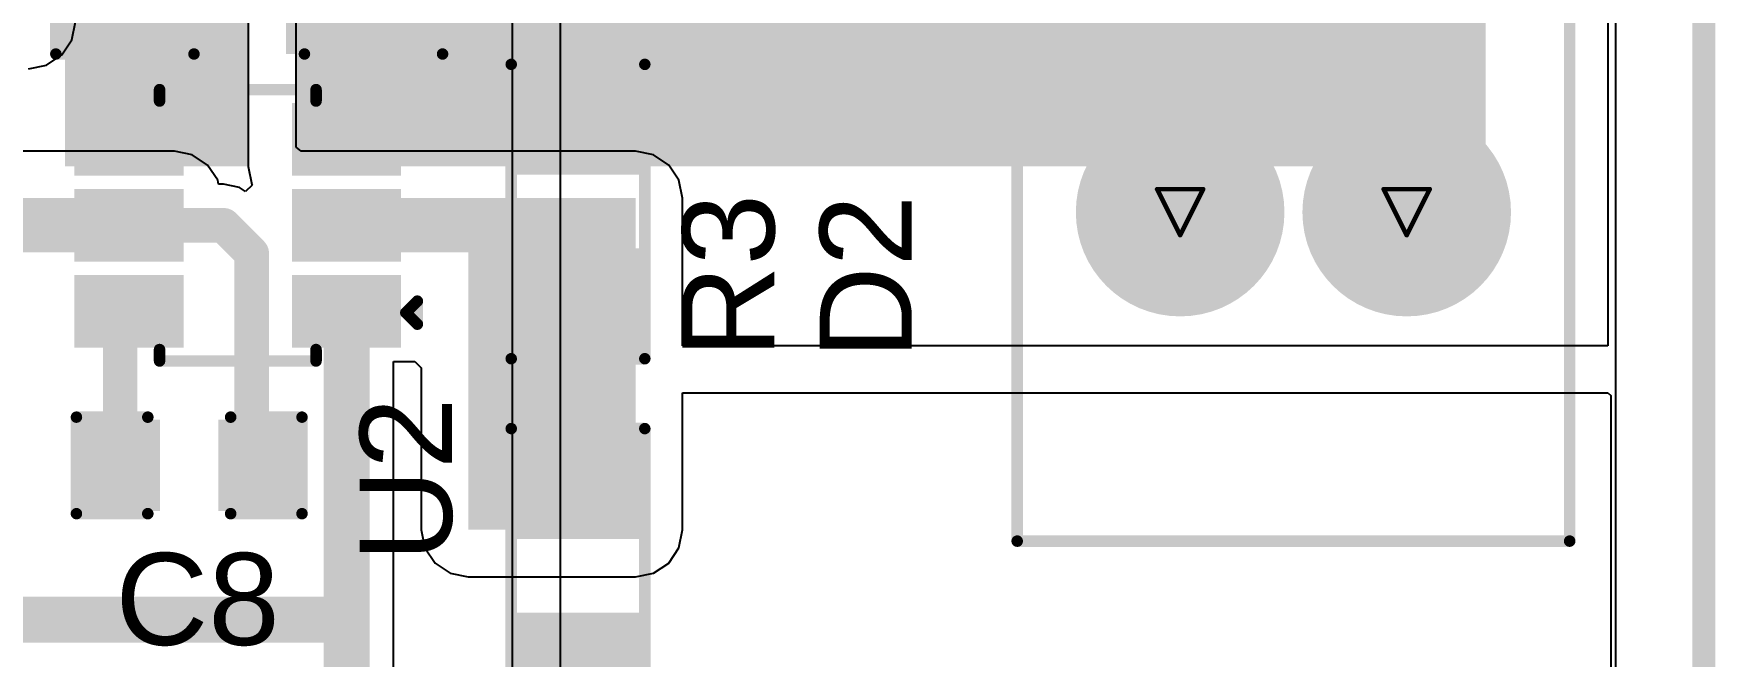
# Model space of a CAD drawing. Header units: inches. Extents: x -5 to 5258, y -4 to 5281.
# Drawn here: x 57.56 to 76.12, y 49.78 to 56.66 of the extents above; entities that cross this region are included whole.
import ezdxf

# ---------------------------------------------------------------- set-up
doc = ezdxf.new("R2010")
doc.units = ezdxf.units.IN
for name, color, linetype in [('Board Outline', 216, 'Continuous'), ('Bottom Layer', 5, 'Continuous'), ('Bottom Solder', 6, 'Continuous'), ('Drill Drawing', 1, 'Continuous'), ('Multi-Layer', 9, 'Continuous'), ('Pad Holes', 156, 'Continuous'), ('Top Layer', 1, 'Continuous'), ('Top Overlay', 2, 'Continuous'), ('Top Paste', 8, 'Continuous'), ('Top Solder', 216, 'Continuous')]:
    doc.layers.add(name, color=color, linetype=linetype)
doc.styles.add('Arial', font='', dxfattribs={"height": 0.2})
doc.styles.get('Arial').set_extended_font_data('Arial')

# ---------------------------------------------------------------- blocks, each defined once
blk = doc.blocks.new('TSOT_23_6_13')
at = {"layer": 'Top Layer'}
for points in [[(-1.7, 1.25), (-0.7, 1.25), (-0.7, 0.65), (-1.7, 0.65)], [(0.7, 1.25), (1.7, 1.25), (1.7, 0.65), (0.7, 0.65)], [(-1.7, 0.3), (-0.7, 0.3), (-0.7, -0.3), (-1.7, -0.3)], [(0.7, 0.3), (1.7, 0.3), (1.7, -0.3), (0.7, -0.3)], [(-1.7, -0.65), (-0.7, -0.65), (-0.7, -1.25), (-1.7, -1.25)], [(0.7, -0.65), (1.7, -0.65), (1.7, -1.25), (0.7, -1.25)]]:
    blk.add_hatch(color=1, dxfattribs=at).paths.add_polyline_path(points)
at = {"layer": 'Top Paste'}
for points in [[(-1.7, 1.25), (-0.7, 1.25), (-0.7, 0.65), (-1.7, 0.65)], [(0.7, 1.25), (1.7, 1.25), (1.7, 0.65), (0.7, 0.65)], [(-1.7, 0.3), (-0.7, 0.3), (-0.7, -0.3), (-1.7, -0.3)], [(0.7, 0.3), (1.7, 0.3), (1.7, -0.3), (0.7, -0.3)], [(-1.7, -0.65), (-0.7, -0.65), (-0.7, -1.25), (-1.7, -1.25)], [(0.7, -0.65), (1.7, -0.65), (1.7, -1.25), (0.7, -1.25)]]:
    blk.add_hatch(color=8, dxfattribs=at).paths.add_polyline_path(points)
at = {"layer": 'Top Solder'}
for points in [[(-1.802, 1.352), (-0.598, 1.352), (-0.598, 0.548), (-1.802, 0.548)], [(0.598, 1.352), (1.802, 1.352), (1.802, 0.548), (0.598, 0.548)], [(-1.802, 0.402), (-0.598, 0.402), (-0.598, -0.402), (-1.802, -0.402)], [(0.598, 0.402), (1.802, 0.402), (1.802, -0.402), (0.598, -0.402)], [(-1.802, -0.548), (-0.598, -0.548), (-0.598, -1.352), (-1.802, -1.352)], [(0.598, -0.548), (1.802, -0.548), (1.802, -1.352), (0.598, -1.352)]]:
    blk.add_hatch(color=216, dxfattribs=at).paths.add_polyline_path(points)
at = {"layer": 'Top Overlay'}
for points in [[(0.864, 1.499, 0.127, 0.127, 0), (-0.864, 1.499, 0.127, 0.127, 0)], [(-0.864, 1.499, 0.127, 0.127, 0), (-0.864, 1.372, 0.127, 0.127, 0)], [(0.864, 1.499, 0.127, 0.127, 0), (0.864, 1.372, 0.127, 0.127, 0)], [(-1.981, 1.092, 0.127, 0.127, 0), (-1.981, 0.838, 0.127, 0.127, 0)], [(-1.854, 0.965, 0.127, 0.127, 0), (-1.981, 1.092, 0.127, 0.127, 0)], [(-1.854, 0.965, 0.127, 0.127, 0), (-1.981, 0.838, 0.127, 0.127, 0)], [(-0.864, -1.499, 0.127, 0.127, 0), (-0.864, -1.372, 0.127, 0.127, 0)], [(0.864, -1.499, 0.127, 0.127, 0), (-0.864, -1.499, 0.127, 0.127, 0)], [(0.864, -1.372, 0.127, 0.127, 0), (0.864, -1.499, 0.127, 0.127, 0)]]:
    blk.add_lwpolyline(points, format="xyseb", dxfattribs=at)
for points in [[(-0.895, 1.499, 0.0635, 0.0635, 1), (-0.832, 1.499, 0.0635, 0.0635, 1)], [(-0.895, 1.499, 0.0635, 0.0635, 1), (-0.832, 1.499, 0.0635, 0.0635, 1)], [(0.832, 1.499, 0.0635, 0.0635, 1), (0.895, 1.499, 0.0635, 0.0635, 1)], [(0.832, 1.499, 0.0635, 0.0635, 1), (0.895, 1.499, 0.0635, 0.0635, 1)], [(-0.895, 1.372, 0.0635, 0.0635, 1), (-0.832, 1.372, 0.0635, 0.0635, 1)], [(0.832, 1.372, 0.0635, 0.0635, 1), (0.895, 1.372, 0.0635, 0.0635, 1)], [(-2.013, 1.092, 0.0635, 0.0635, 1), (-1.949, 1.092, 0.0635, 0.0635, 1)], [(-2.013, 1.092, 0.0635, 0.0635, 1), (-1.949, 1.092, 0.0635, 0.0635, 1)], [(-1.886, 0.965, 0.0635, 0.0635, 1), (-1.822, 0.965, 0.0635, 0.0635, 1)], [(-1.886, 0.965, 0.0635, 0.0635, 1), (-1.822, 0.965, 0.0635, 0.0635, 1)], [(-2.013, 0.838, 0.0635, 0.0635, 1), (-1.949, 0.838, 0.0635, 0.0635, 1)], [(-2.013, 0.838, 0.0635, 0.0635, 1), (-1.949, 0.838, 0.0635, 0.0635, 1)], [(-0.895, -1.372, 0.0635, 0.0635, 1), (-0.832, -1.372, 0.0635, 0.0635, 1)], [(-0.895, -1.499, 0.0635, 0.0635, 1), (-0.832, -1.499, 0.0635, 0.0635, 1)], [(-0.895, -1.499, 0.0635, 0.0635, 1), (-0.832, -1.499, 0.0635, 0.0635, 1)], [(0.832, -1.372, 0.0635, 0.0635, 1), (0.895, -1.372, 0.0635, 0.0635, 1)], [(0.832, -1.499, 0.0635, 0.0635, 1), (0.895, -1.499, 0.0635, 0.0635, 1)], [(0.832, -1.499, 0.0635, 0.0635, 1), (0.895, -1.499, 0.0635, 0.0635, 1)]]:
    blk.add_lwpolyline(points, format="xyseb", close=True, dxfattribs=at)
blk = doc.blocks.new('RES_0805_86')
at = {"layer": 'Top Layer'}
for points in [[(-1.524, 0.635), (-0.508, 0.635), (-0.508, -0.635), (-1.524, -0.635)], [(0.508, 0.635), (1.524, 0.635), (1.524, -0.635), (0.508, -0.635)]]:
    blk.add_hatch(color=1, dxfattribs=at).paths.add_polyline_path(points)
at = {"layer": 'Top Paste'}
for points in [[(-1.524, 0.635), (-0.508, 0.635), (-0.508, -0.635), (-1.524, -0.635)], [(0.508, 0.635), (1.524, 0.635), (1.524, -0.635), (0.508, -0.635)]]:
    blk.add_hatch(color=8, dxfattribs=at).paths.add_polyline_path(points)
at = {"layer": 'Top Solder'}
for points in [[(-1.626, 0.737), (-0.406, 0.737), (-0.406, -0.737), (-1.626, -0.737)], [(0.406, 0.737), (1.626, 0.737), (1.626, -0.737), (0.406, -0.737)]]:
    blk.add_hatch(color=216, dxfattribs=at).paths.add_polyline_path(points)
at = {"layer": 'Top Overlay'}
for points in [[(-1.626, 0.737, 0.127, 0.127, 0), (1.626, 0.737, 0.127, 0.127, 0)], [(-1.626, 0.737, 0.127, 0.127, 0), (-1.626, -0.737, 0.127, 0.127, 0)], [(1.626, 0.737, 0.127, 0.127, 0), (1.626, -0.737, 0.127, 0.127, 0)], [(-1.626, -0.737, 0.127, 0.127, 0), (1.626, -0.737, 0.127, 0.127, 0)]]:
    blk.add_lwpolyline(points, format="xyseb", dxfattribs=at)
for points in [[(-1.657, 0.737, 0.0635, 0.0635, 1), (-1.594, 0.737, 0.0635, 0.0635, 1)], [(-1.657, 0.737, 0.0635, 0.0635, 1), (-1.594, 0.737, 0.0635, 0.0635, 1)], [(1.594, 0.737, 0.0635, 0.0635, 1), (1.657, 0.737, 0.0635, 0.0635, 1)], [(1.594, 0.737, 0.0635, 0.0635, 1), (1.657, 0.737, 0.0635, 0.0635, 1)], [(-1.657, -0.737, 0.0635, 0.0635, 1), (-1.594, -0.737, 0.0635, 0.0635, 1)], [(-1.657, -0.737, 0.0635, 0.0635, 1), (-1.594, -0.737, 0.0635, 0.0635, 1)], [(1.594, -0.737, 0.0635, 0.0635, 1), (1.657, -0.737, 0.0635, 0.0635, 1)], [(1.594, -0.737, 0.0635, 0.0635, 1), (1.657, -0.737, 0.0635, 0.0635, 1)]]:
    blk.add_lwpolyline(points, format="xyseb", close=True, dxfattribs=at)
blk = doc.blocks.new('RES_0805_87')
at = {"layer": 'Top Layer'}
for points in [[(-1.524, 0.635), (-0.508, 0.635), (-0.508, -0.635), (-1.524, -0.635)], [(0.508, 0.635), (1.524, 0.635), (1.524, -0.635), (0.508, -0.635)]]:
    blk.add_hatch(color=1, dxfattribs=at).paths.add_polyline_path(points)
at = {"layer": 'Top Paste'}
for points in [[(-1.524, 0.635), (-0.508, 0.635), (-0.508, -0.635), (-1.524, -0.635)], [(0.508, 0.635), (1.524, 0.635), (1.524, -0.635), (0.508, -0.635)]]:
    blk.add_hatch(color=8, dxfattribs=at).paths.add_polyline_path(points)
at = {"layer": 'Top Solder'}
for points in [[(-1.626, 0.737), (-0.406, 0.737), (-0.406, -0.737), (-1.626, -0.737)], [(0.406, 0.737), (1.626, 0.737), (1.626, -0.737), (0.406, -0.737)]]:
    blk.add_hatch(color=216, dxfattribs=at).paths.add_polyline_path(points)
at = {"layer": 'Top Overlay'}
for points in [[(1.626, 0.737, 0.127, 0.127, 0), (-1.626, 0.737, 0.127, 0.127, 0)], [(-1.626, 0.737, 0.127, 0.127, 0), (-1.626, -0.737, 0.127, 0.127, 0)], [(1.626, 0.737, 0.127, 0.127, 0), (1.626, -0.737, 0.127, 0.127, 0)], [(1.626, -0.737, 0.127, 0.127, 0), (-1.626, -0.737, 0.127, 0.127, 0)]]:
    blk.add_lwpolyline(points, format="xyseb", dxfattribs=at)
for points in [[(-1.657, 0.737, 0.0635, 0.0635, 1), (-1.594, 0.737, 0.0635, 0.0635, 1)], [(-1.657, 0.737, 0.0635, 0.0635, 1), (-1.594, 0.737, 0.0635, 0.0635, 1)], [(1.594, 0.737, 0.0635, 0.0635, 1), (1.657, 0.737, 0.0635, 0.0635, 1)], [(1.594, 0.737, 0.0635, 0.0635, 1), (1.657, 0.737, 0.0635, 0.0635, 1)], [(-1.657, -0.737, 0.0635, 0.0635, 1), (-1.594, -0.737, 0.0635, 0.0635, 1)], [(-1.657, -0.737, 0.0635, 0.0635, 1), (-1.594, -0.737, 0.0635, 0.0635, 1)], [(1.594, -0.737, 0.0635, 0.0635, 1), (1.657, -0.737, 0.0635, 0.0635, 1)], [(1.594, -0.737, 0.0635, 0.0635, 1), (1.657, -0.737, 0.0635, 0.0635, 1)]]:
    blk.add_lwpolyline(points, format="xyseb", close=True, dxfattribs=at)
blk = doc.blocks.new('178_6165_0002_116')
at = {"layer": 'Bottom Layer'}
h = blk.add_hatch(color=5, dxfattribs=at)
edge = h.paths.add_edge_path()
edge.add_arc((6.4, 1.25), 1.1, 0, 360)
h = blk.add_hatch(color=5, dxfattribs=at)
edge = h.paths.add_edge_path()
edge.add_arc((6.4, -1.25), 1.1, 0, 360)
at = {"layer": 'Bottom Solder'}
h = blk.add_hatch(color=6, dxfattribs=at)
edge = h.paths.add_edge_path()
edge.add_arc((6.4, 1.25), 1.151, 0, 360)
h = blk.add_hatch(color=6, dxfattribs=at)
edge = h.paths.add_edge_path()
edge.add_arc((6.4, -1.25), 1.151, 0, 360)
at = {"layer": 'Multi-Layer'}
h = blk.add_hatch(color=9, dxfattribs=at)
edge = h.paths.add_edge_path()
edge.add_arc((6.4, 1.25), 1.1, 0, 360)
h = blk.add_hatch(color=9, dxfattribs=at)
edge = h.paths.add_edge_path()
edge.add_arc((6.4, -1.25), 1.1, 0, 360)
at = {"layer": 'Pad Holes'}
h = blk.add_hatch(color=7, dxfattribs=at)
edge = h.paths.add_edge_path()
edge.add_arc((6.4, 1.25), 0.75, 0, 360)
h = blk.add_hatch(color=7, dxfattribs=at)
edge = h.paths.add_edge_path()
edge.add_arc((6.4, -1.25), 0.75, 0, 360)
at = {"layer": 'Top Layer'}
h = blk.add_hatch(color=1, dxfattribs=at)
edge = h.paths.add_edge_path()
edge.add_arc((6.4, 1.25), 1.1, 0, 360)
h = blk.add_hatch(color=1, dxfattribs=at)
edge = h.paths.add_edge_path()
edge.add_arc((6.4, -1.25), 1.1, 0, 360)
at = {"layer": 'Top Solder'}
h = blk.add_hatch(color=216, dxfattribs=at)
edge = h.paths.add_edge_path()
edge.add_arc((6.4, 1.25), 1.151, 0, 360)
h = blk.add_hatch(color=216, dxfattribs=at)
edge = h.paths.add_edge_path()
edge.add_arc((6.4, -1.25), 1.151, 0, 360)
at = {"layer": 'Top Overlay'}
for points in [[(10.033, 3.048, 0.127, 0.127, 0), (-10.033, 3.048, 0.127, 0.127, 0)], [(10.033, -3.048, 0.127, 0.127, 0), (10.033, 3.048, 0.127, 0.127, 0)], [(10.033, -3.048, 0.127, 0.127, 0), (-10.033, -3.048, 0.127, 0.127, 0)]]:
    blk.add_lwpolyline(points, format="xyseb", dxfattribs=at)
for points in [[(10.001, 3.048, 0.0635, 0.0635, 1), (10.065, 3.048, 0.0635, 0.0635, 1)], [(10.001, 3.048, 0.0635, 0.0635, 1), (10.065, 3.048, 0.0635, 0.0635, 1)], [(10.001, -3.048, 0.0635, 0.0635, 1), (10.065, -3.048, 0.0635, 0.0635, 1)], [(10.001, -3.048, 0.0635, 0.0635, 1), (10.065, -3.048, 0.0635, 0.0635, 1)]]:
    blk.add_lwpolyline(points, format="xyseb", close=True, dxfattribs=at)
blk = doc.blocks.new('SOD_123_129')
at = {"layer": 'Top Layer'}
for points in [[(-1.1, 0.45), (-1.1, -0.45), (-2.05, -0.45), (-2.05, 0.45)], [(2.05, 0.45), (2.05, -0.45), (1.1, -0.45), (1.1, 0.45)]]:
    blk.add_hatch(color=1, dxfattribs=at).paths.add_polyline_path(points)
at = {"layer": 'Top Overlay'}
for points in [[(0.965, 0.508), (2.819, 0.508), (2.819, 0.8), (0.965, 0.8)], [(2.119, -0.787), (2.819, -0.787), (2.819, 0.787), (2.119, 0.787)], [(0.965, -0.8), (2.819, -0.8), (2.819, -0.508), (0.965, -0.508)]]:
    blk.add_hatch(color=2, dxfattribs=at).paths.add_polyline_path(points)
at = {"layer": 'Top Paste'}
for points in [[(-1.1, 0.45), (-1.1, -0.45), (-2.05, -0.45), (-2.05, 0.45)], [(2.05, 0.45), (2.05, -0.45), (1.1, -0.45), (1.1, 0.45)]]:
    blk.add_hatch(color=8, dxfattribs=at).paths.add_polyline_path(points)
at = {"layer": 'Top Solder'}
for points in [[(-0.998, 0.552), (-0.998, -0.552), (-2.152, -0.552), (-2.152, 0.552)], [(2.152, 0.552), (2.152, -0.552), (0.998, -0.552), (0.998, 0.552)]]:
    blk.add_hatch(color=216, dxfattribs=at).paths.add_polyline_path(points)
at = {"layer": 'Top Overlay'}
for points in [[(-1.372, 0.584, 0.127, 0.127, 0), (-1.372, 0.737, 0.127, 0.127, 0)], [(0.965, 0.737, 0.127, 0.127, 0), (-1.372, 0.737, 0.127, 0.127, 0)], [(-1.372, -0.737, 0.127, 0.127, 0), (-1.372, -0.584, 0.127, 0.127, 0)], [(0.965, -0.737, 0.127, 0.127, 0), (-1.372, -0.737, 0.127, 0.127, 0)]]:
    blk.add_lwpolyline(points, format="xyseb", dxfattribs=at)
for points in [[(-1.403, 0.737, 0.0635, 0.0635, 1), (-1.34, 0.737, 0.0635, 0.0635, 1)], [(-1.403, 0.737, 0.0635, 0.0635, 1), (-1.34, 0.737, 0.0635, 0.0635, 1)], [(0.933, 0.737, 0.0635, 0.0635, 1), (0.997, 0.737, 0.0635, 0.0635, 1)], [(-1.403, 0.584, 0.0635, 0.0635, 1), (-1.34, 0.584, 0.0635, 0.0635, 1)], [(-1.403, -0.584, 0.0635, 0.0635, 1), (-1.34, -0.584, 0.0635, 0.0635, 1)], [(-1.403, -0.737, 0.0635, 0.0635, 1), (-1.34, -0.737, 0.0635, 0.0635, 1)], [(-1.403, -0.737, 0.0635, 0.0635, 1), (-1.34, -0.737, 0.0635, 0.0635, 1)], [(0.933, -0.737, 0.0635, 0.0635, 1), (0.997, -0.737, 0.0635, 0.0635, 1)]]:
    blk.add_lwpolyline(points, format="xyseb", close=True, dxfattribs=at)
blk = doc.blocks.new('C___1206_160')
at = {"layer": 'Top Layer'}
for points in [[(-2.032, 0.889), (-0.508, 0.889), (-0.508, -0.889), (-2.032, -0.889)], [(0.508, 0.889), (2.032, 0.889), (2.032, -0.889), (0.508, -0.889)]]:
    blk.add_hatch(color=1, dxfattribs=at).paths.add_polyline_path(points)
at = {"layer": 'Top Paste'}
for points in [[(-2.032, 0.889), (-0.508, 0.889), (-0.508, -0.889), (-2.032, -0.889)], [(0.508, 0.889), (2.032, 0.889), (2.032, -0.889), (0.508, -0.889)]]:
    blk.add_hatch(color=8, dxfattribs=at).paths.add_polyline_path(points)
at = {"layer": 'Top Solder'}
for points in [[(-2.134, 0.991), (-0.406, 0.991), (-0.406, -0.991), (-2.134, -0.991)], [(0.406, 0.991), (2.134, 0.991), (2.134, -0.991), (0.406, -0.991)]]:
    blk.add_hatch(color=216, dxfattribs=at).paths.add_polyline_path(points)
at = {"layer": 'Top Overlay'}
for points in [[(-2.134, -0.991, 0.127, 0.127, 0), (-2.134, 0.991, 0.127, 0.127, 0)], [(-2.134, 0.991, 0.127, 0.127, 0), (-0.61, 0.991, 0.127, 0.127, 0)], [(0.61, 0.991, 0.127, 0.127, 0), (2.134, 0.991, 0.127, 0.127, 0)], [(2.134, -0.991, 0.127, 0.127, 0), (2.134, 0.991, 0.127, 0.127, 0)], [(-2.134, -0.991, 0.127, 0.127, 0), (-0.61, -0.991, 0.127, 0.127, 0)], [(0.61, -0.991, 0.127, 0.127, 0), (2.134, -0.991, 0.127, 0.127, 0)]]:
    blk.add_lwpolyline(points, format="xyseb", dxfattribs=at)
for points in [[(-2.165, 0.991, 0.0635, 0.0635, 1), (-2.102, 0.991, 0.0635, 0.0635, 1)], [(-2.165, 0.991, 0.0635, 0.0635, 1), (-2.102, 0.991, 0.0635, 0.0635, 1)], [(-0.641, 0.991, 0.0635, 0.0635, 1), (-0.578, 0.991, 0.0635, 0.0635, 1)], [(0.578, 0.991, 0.0635, 0.0635, 1), (0.641, 0.991, 0.0635, 0.0635, 1)], [(2.102, 0.991, 0.0635, 0.0635, 1), (2.165, 0.991, 0.0635, 0.0635, 1)], [(2.102, 0.991, 0.0635, 0.0635, 1), (2.165, 0.991, 0.0635, 0.0635, 1)], [(-2.165, -0.991, 0.0635, 0.0635, 1), (-2.102, -0.991, 0.0635, 0.0635, 1)], [(-2.165, -0.991, 0.0635, 0.0635, 1), (-2.102, -0.991, 0.0635, 0.0635, 1)], [(-0.641, -0.991, 0.0635, 0.0635, 1), (-0.578, -0.991, 0.0635, 0.0635, 1)], [(0.578, -0.991, 0.0635, 0.0635, 1), (0.641, -0.991, 0.0635, 0.0635, 1)], [(2.102, -0.991, 0.0635, 0.0635, 1), (2.165, -0.991, 0.0635, 0.0635, 1)], [(2.102, -0.991, 0.0635, 0.0635, 1), (2.165, -0.991, 0.0635, 0.0635, 1)]]:
    blk.add_lwpolyline(points, format="xyseb", close=True, dxfattribs=at)
blk = doc.blocks.new('C___0603_161')
at = {"layer": 'Top Layer'}
for points in [[(-0.381, 0.445), (-0.381, -0.445), (-1.143, -0.445), (-1.143, 0.445)], [(1.143, 0.445), (1.143, -0.445), (0.381, -0.445), (0.381, 0.445)]]:
    blk.add_hatch(color=1, dxfattribs=at).paths.add_polyline_path(points)
at = {"layer": 'Top Paste'}
for points in [[(-0.381, 0.445), (-0.381, -0.445), (-1.143, -0.445), (-1.143, 0.445)], [(1.143, 0.445), (1.143, -0.445), (0.381, -0.445), (0.381, 0.445)]]:
    blk.add_hatch(color=8, dxfattribs=at).paths.add_polyline_path(points)
at = {"layer": 'Top Solder'}
for points in [[(-0.321, 0.504), (-0.321, -0.504), (-1.203, -0.504), (-1.203, 0.504)], [(1.203, 0.504), (1.203, -0.504), (0.321, -0.504), (0.321, 0.504)]]:
    blk.add_hatch(color=216, dxfattribs=at).paths.add_polyline_path(points)
at = {"layer": 'Top Overlay'}
for points in [[(-0.457, 0.533, 0.127, 0.127, 0), (-1.245, 0.533, 0.127, 0.127, 0)], [(-1.245, 0.533, 0.127, 0.127, 0), (-1.245, -0.533, 0.127, 0.127, 0)], [(1.245, 0.533, 0.127, 0.127, 0), (0.457, 0.533, 0.127, 0.127, 0)], [(1.245, 0.533, 0.127, 0.127, 0), (1.245, -0.533, 0.127, 0.127, 0)], [(-0.457, -0.533, 0.127, 0.127, 0), (-1.245, -0.533, 0.127, 0.127, 0)], [(1.245, -0.533, 0.127, 0.127, 0), (0.457, -0.533, 0.127, 0.127, 0)]]:
    blk.add_lwpolyline(points, format="xyseb", dxfattribs=at)
for points in [[(-1.276, 0.533, 0.0635, 0.0635, 1), (-1.213, 0.533, 0.0635, 0.0635, 1)], [(-1.276, 0.533, 0.0635, 0.0635, 1), (-1.213, 0.533, 0.0635, 0.0635, 1)], [(-0.489, 0.533, 0.0635, 0.0635, 1), (-0.425, 0.533, 0.0635, 0.0635, 1)], [(0.425, 0.533, 0.0635, 0.0635, 1), (0.489, 0.533, 0.0635, 0.0635, 1)], [(1.213, 0.533, 0.0635, 0.0635, 1), (1.276, 0.533, 0.0635, 0.0635, 1)], [(1.213, 0.533, 0.0635, 0.0635, 1), (1.276, 0.533, 0.0635, 0.0635, 1)], [(-1.276, -0.533, 0.0635, 0.0635, 1), (-1.213, -0.533, 0.0635, 0.0635, 1)], [(-1.276, -0.533, 0.0635, 0.0635, 1), (-1.213, -0.533, 0.0635, 0.0635, 1)], [(-0.489, -0.533, 0.0635, 0.0635, 1), (-0.425, -0.533, 0.0635, 0.0635, 1)], [(0.425, -0.533, 0.0635, 0.0635, 1), (0.489, -0.533, 0.0635, 0.0635, 1)], [(1.213, -0.533, 0.0635, 0.0635, 1), (1.276, -0.533, 0.0635, 0.0635, 1)], [(1.213, -0.533, 0.0635, 0.0635, 1), (1.276, -0.533, 0.0635, 0.0635, 1)]]:
    blk.add_lwpolyline(points, format="xyseb", close=True, dxfattribs=at)

msp = doc.modelspace()

# ---------------------------------------------------------------- hatches: boundary and pattern name
at = {"layer": 'Top Layer'}
for points in [[(57.908, 55.196), (59.94, 55.196), (59.94, 58.689), (57.908, 58.689)], [(57.908, 55.196), (59.432, 55.196), (59.432, 58.572), (57.908, 58.572)], [(60.448, 55.196), (73.584, 55.196), (73.584, 58.395), (60.448, 58.395)], [(49.343, 54.246), (59.114, 54.246), (59.114, 54.846), (49.343, 54.846)], [(60.514, 54.246), (64.203, 54.246), (64.203, 54.846), (60.514, 54.846)], [(62.357, 51.183), (64.203, 51.183), (64.203, 54.846), (62.357, 54.846)]]:
    msp.add_hatch(color=1, dxfattribs=at).paths.add_polyline_path(points)

# ---------------------------------------------------------------- linework, layer by layer
at = {"layer": 'Board Outline'}
msp.add_lwpolyline([(75.991, -3.991, 0.254, 0.254, 0), (75.991, 106.009, 0.254, 0.254, 0)], format="xyseb", dxfattribs=at)
at = {"layer": 'Bottom Layer'}
for p, q in [((75.016, 83.566), (75.016, 5.813)), ((63.373, 26.715), (63.373, 76.438)), ((62.84, 59.029), (62.84, 56.463)), ((62.84, 56.463), (62.84, 56.292)), ((62.84, 56.292), (62.84, 50.629)), ((62.84, 50.629), (62.84, 49.169))]:
    msp.add_line(p, q, dxfattribs=at)
at = {"layer": 'Drill Drawing'}
for points in [[(69.958, 54.945, 0.0508, 0.0508, 0), (70.466, 54.945, 0.0508, 0.0508, 0)], [(69.958, 54.945, 0.0508, 0.0508, 0), (70.212, 54.437, 0.0508, 0.0508, 0)], [(70.212, 54.437, 0.0508, 0.0508, 0), (70.466, 54.945, 0.0508, 0.0508, 0)], [(72.458, 54.945, 0.0508, 0.0508, 0), (72.966, 54.945, 0.0508, 0.0508, 0)], [(72.458, 54.945, 0.0508, 0.0508, 0), (72.712, 54.437, 0.0508, 0.0508, 0)], [(72.712, 54.437, 0.0508, 0.0508, 0), (72.966, 54.945, 0.0508, 0.0508, 0)]]:
    msp.add_lwpolyline(points, format="xyseb", dxfattribs=at)
for points in [[(69.945, 54.945, 0.0254, 0.0254, 1), (69.971, 54.945, 0.0254, 0.0254, 1)], [(69.945, 54.945, 0.0254, 0.0254, 1), (69.971, 54.945, 0.0254, 0.0254, 1)], [(70.453, 54.945, 0.0254, 0.0254, 1), (70.479, 54.945, 0.0254, 0.0254, 1)], [(70.453, 54.945, 0.0254, 0.0254, 1), (70.479, 54.945, 0.0254, 0.0254, 1)], [(72.445, 54.945, 0.0254, 0.0254, 1), (72.471, 54.945, 0.0254, 0.0254, 1)], [(72.445, 54.945, 0.0254, 0.0254, 1), (72.471, 54.945, 0.0254, 0.0254, 1)], [(72.953, 54.945, 0.0254, 0.0254, 1), (72.979, 54.945, 0.0254, 0.0254, 1)], [(72.953, 54.945, 0.0254, 0.0254, 1), (72.979, 54.945, 0.0254, 0.0254, 1)], [(70.199, 54.437, 0.0254, 0.0254, 1), (70.225, 54.437, 0.0254, 0.0254, 1)], [(70.199, 54.437, 0.0254, 0.0254, 1), (70.225, 54.437, 0.0254, 0.0254, 1)], [(72.699, 54.437, 0.0254, 0.0254, 1), (72.725, 54.437, 0.0254, 0.0254, 1)], [(72.699, 54.437, 0.0254, 0.0254, 1), (72.725, 54.437, 0.0254, 0.0254, 1)]]:
    msp.add_lwpolyline(points, format="xyseb", close=True, dxfattribs=at)
at = {"layer": 'Top Layer'}
for p, q in [((74.93, 60.706), (74.93, 53.213)), ((59.93, 58.395), (59.93, 55.196)), ((60.458, 55.41), (60.458, 58.409)), ((57.984, 56.596), (58.024, 56.794)), ((57.704, 56.316), (57.872, 56.428)), ((57.872, 56.428), (57.984, 56.596)), ((57.506, 56.276), (57.704, 56.316)), ((59.114, 55.364), (49.343, 55.364)), ((59.312, 55.324), (59.114, 55.364)), ((59.48, 55.212), (59.312, 55.324)), ((60.514, 55.364), (60.458, 55.41)), ((64.203, 55.364), (60.514, 55.364)), ((64.401, 55.324), (64.203, 55.364)), ((64.569, 55.212), (64.401, 55.324)), ((59.592, 55.044), (59.48, 55.212)), ((59.93, 55.196), (59.969, 54.998)), ((64.682, 55.044), (64.569, 55.212)), ((59.601, 54.999), (59.592, 55.044)), ((59.657, 54.999), (59.601, 54.999)), ((59.831, 54.965), (59.657, 54.999)), ((59.9, 54.918), (59.831, 54.965)), ((59.973, 54.991), (59.9, 54.918)), ((59.969, 54.998), (59.973, 54.991)), ((64.721, 54.846), (64.682, 55.044)), ((64.721, 53.213), (64.721, 54.846)), ((74.93, 53.213), (64.721, 53.213)), ((61.532, 50.19), (61.532, 53.042)), ((61.532, 53.042), (61.768, 53.042)), ((61.768, 53.042), (61.839, 52.97)), ((61.839, 52.97), (61.839, 51.183)), ((64.721, 51.183), (64.721, 52.695)), ((64.721, 52.695), (74.93, 52.695)), ((74.93, 52.695), (74.965, 52.666)), ((74.965, 52.666), (74.965, 0.893)), ((61.839, 51.183), (61.878, 50.984)), ((64.682, 50.984), (64.721, 51.183)), ((61.878, 50.984), (61.991, 50.816)), ((64.569, 50.816), (64.682, 50.984)), ((61.991, 50.816), (62.159, 50.704)), ((62.159, 50.704), (62.357, 50.665)), ((62.357, 50.665), (64.203, 50.665)), ((64.203, 50.665), (64.401, 50.704)), ((64.401, 50.704), (64.569, 50.816)), ((61.532, 46.084), (61.532, 50.19))]:
    msp.add_line(p, q, dxfattribs=at)
for points in [[(58.614, 54.546, 0.381, 0.381, 0), (59.657, 54.546, 0.381, 0.381, 0)], [(59.657, 54.546, 0.381, 0.381, 0), (59.968, 54.235, 0.381, 0.381, 0)], [(59.968, 52.067, 0.381, 0.381, 0), (59.968, 54.235, 0.381, 0.381, 0)], [(61.014, 50.19, 0.508, 0.508, 0), (61.014, 53.596, 0.508, 0.508, 0)], [(58.516, 53.498, 0.381, 0.381, 0), (58.614, 53.596, 0.381, 0.381, 0)], [(58.516, 51.894, 0.381, 0.381, 0), (58.516, 53.498, 0.381, 0.381, 0)], [(59.968, 52.067, 0.381, 0.381, 0), (60.141, 51.894, 0.381, 0.381, 0)], [(54.83, 50.19, 0.508, 0.508, 0), (61.014, 50.19, 0.508, 0.508, 0)], [(61.014, 45.87, 0.508, 0.508, 0), (61.014, 50.19, 0.508, 0.508, 0)]]:
    msp.add_lwpolyline(points, format="xyseb", dxfattribs=at)
for points in [[(58.518, 54.546, 0.191, 0.191, 1), (58.709, 54.546, 0.191, 0.191, 1)], [(59.562, 54.546, 0.191, 0.191, 1), (59.753, 54.546, 0.191, 0.191, 1)], [(59.562, 54.546, 0.191, 0.191, 1), (59.753, 54.546, 0.191, 0.191, 1)], [(59.873, 54.235, 0.191, 0.191, 1), (60.063, 54.235, 0.191, 0.191, 1)], [(59.873, 54.235, 0.191, 0.191, 1), (60.063, 54.235, 0.191, 0.191, 1)], [(60.887, 53.596, 0.254, 0.254, 1), (61.141, 53.596, 0.254, 0.254, 1)], [(58.42, 53.498, 0.191, 0.191, 1), (58.611, 53.498, 0.191, 0.191, 1)], [(58.42, 53.498, 0.191, 0.191, 1), (58.611, 53.498, 0.191, 0.191, 1)], [(58.518, 53.596, 0.191, 0.191, 1), (58.709, 53.596, 0.191, 0.191, 1)], [(59.873, 52.067, 0.191, 0.191, 1), (60.063, 52.067, 0.191, 0.191, 1)], [(59.873, 52.067, 0.191, 0.191, 1), (60.063, 52.067, 0.191, 0.191, 1)], [(58.42, 51.894, 0.191, 0.191, 1), (58.611, 51.894, 0.191, 0.191, 1)], [(60.046, 51.894, 0.191, 0.191, 1), (60.236, 51.894, 0.191, 0.191, 1)], [(60.887, 50.19, 0.254, 0.254, 1), (61.141, 50.19, 0.254, 0.254, 1)], [(60.887, 50.19, 0.254, 0.254, 1), (61.141, 50.19, 0.254, 0.254, 1)], [(60.887, 50.19, 0.254, 0.254, 1), (61.141, 50.19, 0.254, 0.254, 1)]]:
    msp.add_lwpolyline(points, format="xyseb", close=True, dxfattribs=at)

# ---------------------------------------------------------------- block references
for name, p, rotation in [('178_6165_0002_116', (71.462, 61.091), 270), ('SOD_123_129', (66.743, 58.191), 270), ('RES_0805_87', (63.568, 54.698), 90), ('TSOT_23_6_13', (59.814, 54.546), 180), ('C___0603_161', (59.278, 51.894), 180), ('RES_0805_86', (63.568, 50.675), 90)]:
    msp.add_blockref(name, p, dxfattribs=dict(rotation=rotation))
msp.add_blockref('C___1206_160', (59.94, 57.429))

# ---------------------------------------------------------------- texts
at = {"layer": 'Top Overlay', "style": 'Arial'}
for s, p in [('R3', (65.735, 53.078)), ('D2', (67.251, 53.067)), ('U2', (62.176, 50.829))]:
    msp.add_text(s, height=1.016, rotation=90, dxfattribs=at).set_placement(p)
msp.add_text('C8', height=1.016, dxfattribs=at).set_placement((58.463, 49.911))

doc.saveas('drawing.dxf')
